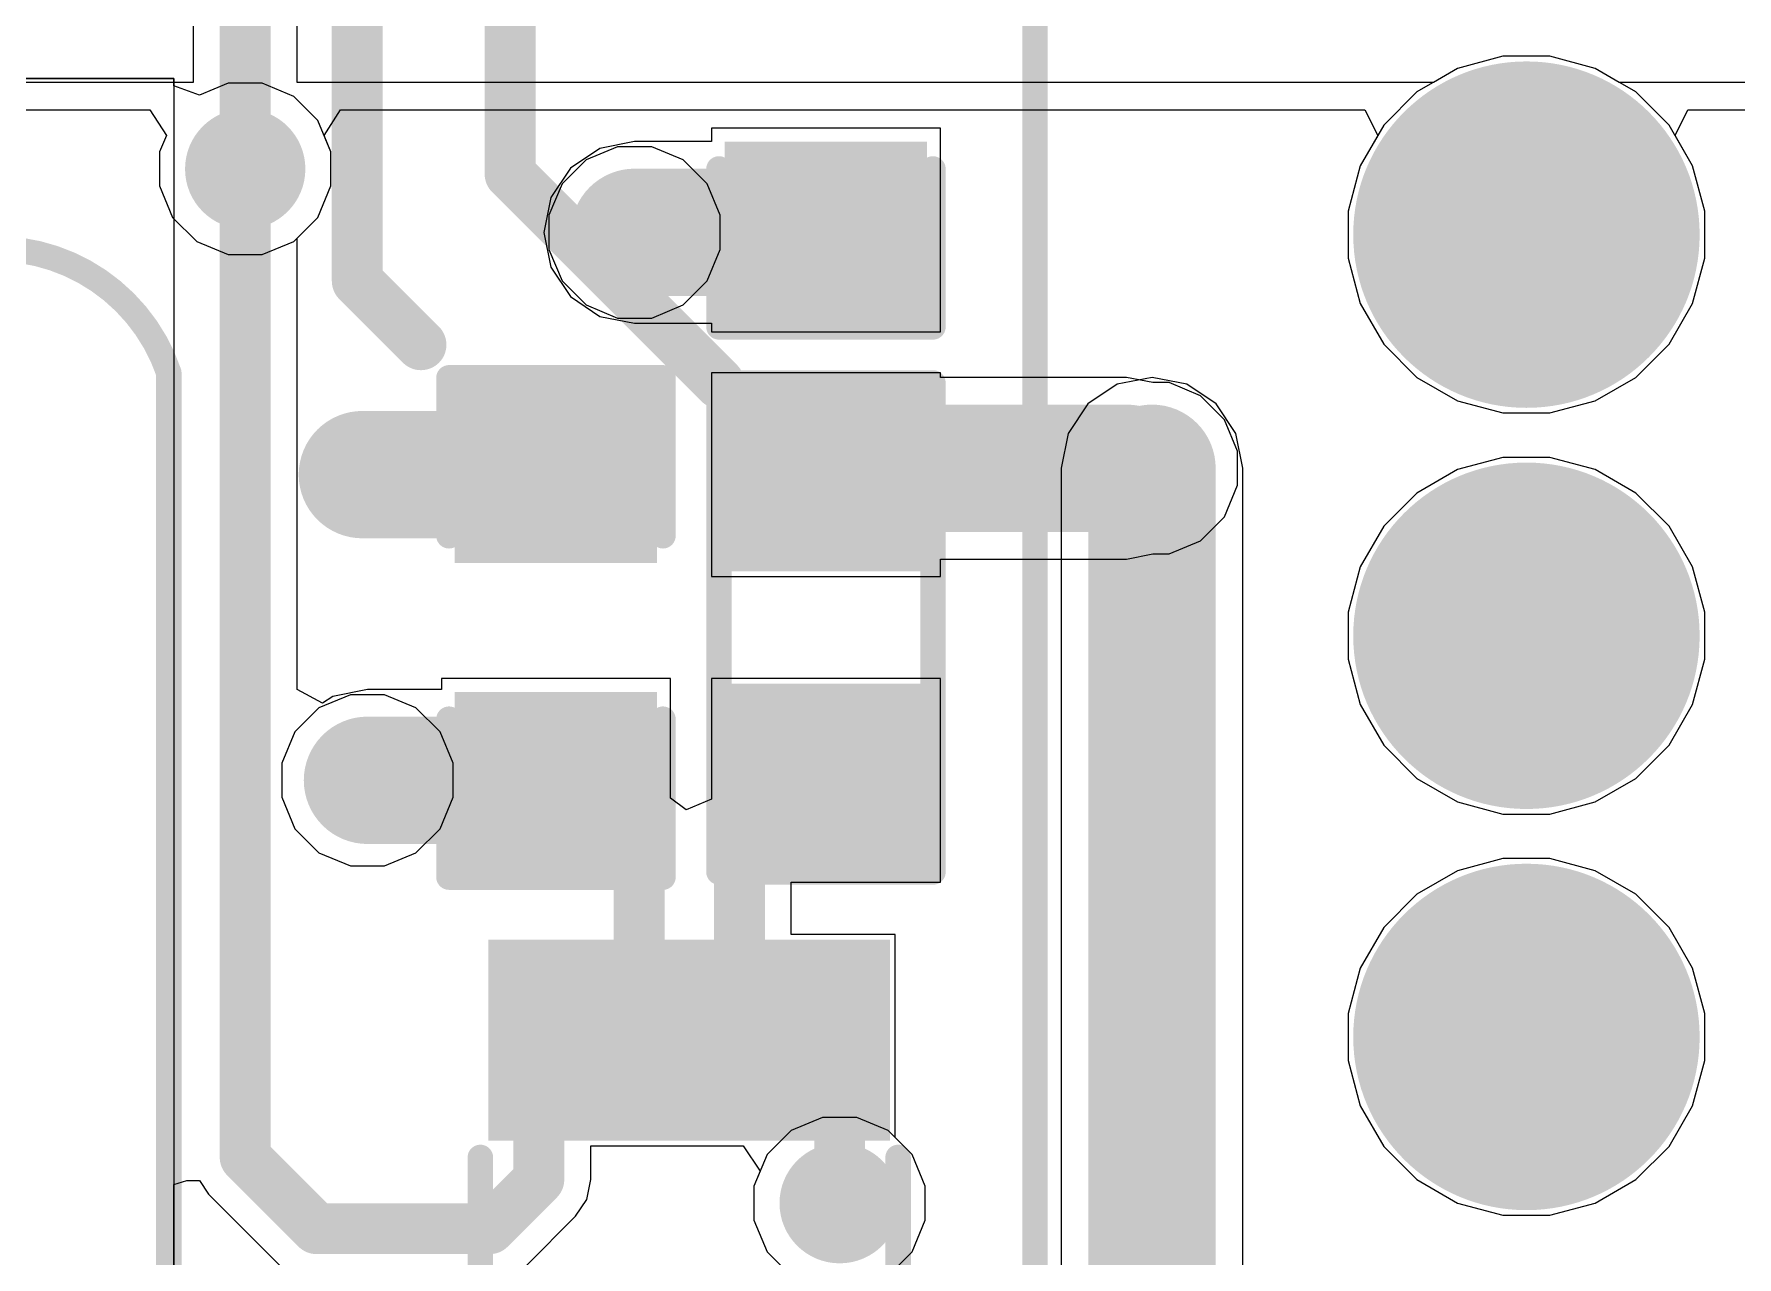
# Model space of a CAD drawing. Header units: millimetres. Extents: x -0.34 to 5.78, y -0.39 to 4.37.
# Drawn here: x 2.3206 to 2.6548, y 0.6374 to 0.8775 of the extents above; entities that cross this region are included whole.
import ezdxf

# ---------------------------------------------------------------- set-up
doc = ezdxf.new("R2010")
doc.units = ezdxf.units.MM
doc.header["$MEASUREMENT"] = 0
for name, color, linetype in [('BottomLayer', 5, 'Continuous'), ('BottomSolder', 6, 'Continuous'), ('MultiLayer', 9, 'Continuous'), ('PadHoleLayer', 156, 'Continuous'), ('TopLayer', 1, 'Continuous'), ('TopOverlay', 2, 'Continuous'), ('TopPaste', 8, 'Continuous'), ('TopSolder', 216, 'Continuous'), ('ViaHoleLayer', 16, 'Continuous')]:
    doc.layers.add(name, color=color, linetype=linetype)

# ---------------------------------------------------------------- blocks, each defined once
blk = doc.blocks.new('TXB0102DCUT_6')
at = {"layer": 'TopLayer'}
for points in [[(-0.07677, 0.03543), (-0.04528, 0.03543), (-0.04528, 0.02362), (-0.07677, 0.02362)], [(0.04528, 0.03543), (0.07677, 0.03543), (0.07677, 0.02362), (0.04528, 0.02362)], [(-0.07677, 0.01575), (-0.04528, 0.01575), (-0.04528, 0.00394), (-0.07677, 0.00394)], [(0.04528, 0.01575), (0.07677, 0.01575), (0.07677, 0.00394), (0.04528, 0.00394)], [(-0.07677, -0.00394), (-0.04528, -0.00394), (-0.04528, -0.01575), (-0.07677, -0.01575)], [(0.04528, -0.00394), (0.07677, -0.00394), (0.07677, -0.01575), (0.04528, -0.01575)], [(-0.07677, -0.02362), (-0.04528, -0.02362), (-0.04528, -0.03543), (-0.07677, -0.03543)], [(0.04528, -0.02362), (0.07677, -0.02362), (0.07677, -0.03543), (0.04528, -0.03543)]]:
    blk.add_hatch(color=1, dxfattribs=at).paths.add_polyline_path(points)
at = {"layer": 'TopPaste'}
for points in [[(-0.07677, 0.03543), (-0.04528, 0.03543), (-0.04528, 0.02362), (-0.07677, 0.02362)], [(0.04528, 0.03543), (0.07677, 0.03543), (0.07677, 0.02362), (0.04528, 0.02362)], [(-0.07677, 0.01575), (-0.04528, 0.01575), (-0.04528, 0.00394), (-0.07677, 0.00394)], [(0.04528, 0.01575), (0.07677, 0.01575), (0.07677, 0.00394), (0.04528, 0.00394)], [(-0.07677, -0.00394), (-0.04528, -0.00394), (-0.04528, -0.01575), (-0.07677, -0.01575)], [(0.04528, -0.00394), (0.07677, -0.00394), (0.07677, -0.01575), (0.04528, -0.01575)], [(-0.07677, -0.02362), (-0.04528, -0.02362), (-0.04528, -0.03543), (-0.07677, -0.03543)], [(0.04528, -0.02362), (0.07677, -0.02362), (0.07677, -0.03543), (0.04528, -0.03543)]]:
    blk.add_hatch(color=8, dxfattribs=at).paths.add_polyline_path(points)
at = {"layer": 'TopSolder'}
for points in [[(-0.08077, 0.03943), (-0.04128, 0.03943), (-0.04128, 0.01962), (-0.08077, 0.01962)], [(0.04128, 0.03943), (0.08077, 0.03943), (0.08077, 0.01962), (0.04128, 0.01962)], [(-0.08077, 0.01975), (-0.04128, 0.01975), (-0.04128, -0.00006), (-0.08077, -0.00006)], [(0.04128, 0.01975), (0.08077, 0.01975), (0.08077, -0.00006), (0.04128, -0.00006)], [(-0.08077, 0.00006), (-0.04128, 0.00006), (-0.04128, -0.01975), (-0.08077, -0.01975)], [(0.04128, 0.00006), (0.08077, 0.00006), (0.08077, -0.01975), (0.04128, -0.01975)], [(-0.08077, -0.01962), (-0.04128, -0.01962), (-0.04128, -0.03943), (-0.08077, -0.03943)], [(0.04128, -0.01962), (0.08077, -0.01962), (0.08077, -0.03943), (0.04128, -0.03943)]]:
    blk.add_hatch(color=216, dxfattribs=at).paths.add_polyline_path(points)
at = {"layer": 'TopOverlay'}
for points, const_width in [([(-0.0605, 0.043, 1), (-0.0635, 0.043, 1)], 0.00787), ([(-0.06547, 0.043, 1), (-0.06153, 0.043, 1)], 0.00394), ([(-0.06247, 0.043, 1), (-0.05853, 0.043, 1)], 0.00394), ([(-0.04225, 0.041, 1), (-0.03975, 0.041, 1)], 0.0025), ([(0.03675, 0.041, 1), (0.03925, 0.041, 1)], 0.0025), ([(-0.04225, -0.041, 1), (-0.03975, -0.041, 1)], 0.0025), ([(0.03675, -0.041, 1), (0.03925, -0.041, 1)], 0.0025)]:
    blk.add_lwpolyline(points, format="xyb", close=True, dxfattribs=dict(at, const_width=const_width))
at = {"layer": 'TopOverlay', "const_width": 0.005}
for points in [[(-0.041, 0.041), (0.038, 0.041)], [(-0.041, -0.041), (0.038, -0.041)]]:
    blk.add_lwpolyline(points, dxfattribs=at)
blk = doc.blocks.new('REC16B25_201_C_21')
at = {"layer": 'BottomLayer'}
h = blk.add_hatch(color=5, dxfattribs=at)
edge = h.paths.add_edge_path()
edge.add_arc((-0.03937, 0.2185), 0.03, 0, 360)
h = blk.add_hatch(color=5, dxfattribs=at)
edge = h.paths.add_edge_path()
edge.add_arc((0.03937, 0.2185), 0.03, 0, 360)
h = blk.add_hatch(color=5, dxfattribs=at)
edge = h.paths.add_edge_path()
edge.add_arc((0.11811, 0.2185), 0.03, 0, 360)
at = {"layer": 'BottomSolder'}
h = blk.add_hatch(color=6, dxfattribs=at)
edge = h.paths.add_edge_path()
edge.add_arc((-0.03937, 0.2185), 0.034, 0, 360)
h = blk.add_hatch(color=6, dxfattribs=at)
edge = h.paths.add_edge_path()
edge.add_arc((0.03937, 0.2185), 0.034, 0, 360)
h = blk.add_hatch(color=6, dxfattribs=at)
edge = h.paths.add_edge_path()
edge.add_arc((0.11811, 0.2185), 0.034, 0, 360)
at = {"layer": 'MultiLayer'}
h = blk.add_hatch(color=9, dxfattribs=at)
edge = h.paths.add_edge_path()
edge.add_arc((-0.03937, 0.2185), 0.03, 0, 360)
h = blk.add_hatch(color=9, dxfattribs=at)
edge = h.paths.add_edge_path()
edge.add_arc((0.03937, 0.2185), 0.03, 0, 360)
h = blk.add_hatch(color=9, dxfattribs=at)
edge = h.paths.add_edge_path()
edge.add_arc((0.11811, 0.2185), 0.03, 0, 360)
at = {"layer": 'PadHoleLayer'}
h = blk.add_hatch(color=156, dxfattribs=at)
edge = h.paths.add_edge_path()
edge.add_arc((-0.03937, 0.2185), 0.01614, 0, 360)
h = blk.add_hatch(color=156, dxfattribs=at)
edge = h.paths.add_edge_path()
edge.add_arc((0.03937, 0.2185), 0.01614, 0, 360)
h = blk.add_hatch(color=156, dxfattribs=at)
edge = h.paths.add_edge_path()
edge.add_arc((0.11811, 0.2185), 0.01614, 0, 360)
at = {"layer": 'TopLayer'}
h = blk.add_hatch(color=1, dxfattribs=at)
edge = h.paths.add_edge_path()
edge.add_arc((-0.03937, 0.2185), 0.03, 0, 360)
h = blk.add_hatch(color=1, dxfattribs=at)
edge = h.paths.add_edge_path()
edge.add_arc((0.03937, 0.2185), 0.03, 0, 360)
h = blk.add_hatch(color=1, dxfattribs=at)
edge = h.paths.add_edge_path()
edge.add_arc((0.11811, 0.2185), 0.03, 0, 360)
at = {"layer": 'TopSolder'}
h = blk.add_hatch(color=216, dxfattribs=at)
edge = h.paths.add_edge_path()
edge.add_arc((-0.03937, 0.2185), 0.034, 0, 360)
h = blk.add_hatch(color=216, dxfattribs=at)
edge = h.paths.add_edge_path()
edge.add_arc((0.03937, 0.2185), 0.034, 0, 360)
h = blk.add_hatch(color=216, dxfattribs=at)
edge = h.paths.add_edge_path()
edge.add_arc((0.11811, 0.2185), 0.034, 0, 360)
at = {"layer": 'TopOverlay', "const_width": 0.005}
blk.add_lwpolyline([(-0.31496, 0.31496), (0.31496, 0.31496)], dxfattribs=at)
blk = doc.blocks.new('R___0603_34')
at = {"layer": 'TopLayer'}
for points in [[(-0.015, 0.0175), (-0.015, -0.0175), (-0.045, -0.0175), (-0.045, 0.0175)], [(0.045, 0.0175), (0.045, -0.0175), (0.015, -0.0175), (0.015, 0.0175)]]:
    blk.add_hatch(color=1, dxfattribs=at).paths.add_polyline_path(points)
at = {"layer": 'TopPaste'}
for points in [[(-0.015, 0.0175), (-0.015, -0.0175), (-0.045, -0.0175), (-0.045, 0.0175)], [(0.045, 0.0175), (0.045, -0.0175), (0.015, -0.0175), (0.015, 0.0175)]]:
    blk.add_hatch(color=8, dxfattribs=at).paths.add_polyline_path(points)
at = {"layer": 'TopSolder'}
for points in [[(-0.011, 0.0215), (-0.011, -0.0215), (-0.049, -0.0215), (-0.049, 0.0215)], [(0.049, 0.0215), (0.049, -0.0215), (0.011, -0.0215), (0.011, 0.0215)]]:
    blk.add_hatch(color=216, dxfattribs=at).paths.add_polyline_path(points)
at = {"layer": 'TopOverlay', "const_width": 0.005}
for points in [[(-0.048, 0.021), (-0.048, -0.021)], [(-0.048, 0.021), (0.048, 0.021)], [(0.048, 0.021), (0.048, -0.021)], [(-0.048, -0.021), (0.048, -0.021)]]:
    blk.add_lwpolyline(points, dxfattribs=at)
at = {"layer": 'TopOverlay', "const_width": 0.0025}
for points in [[(-0.04925, 0.021, 1), (-0.04675, 0.021, 1)], [(-0.04925, 0.021, 1), (-0.04675, 0.021, 1)], [(0.04675, 0.021, 1), (0.04925, 0.021, 1)], [(0.04675, 0.021, 1), (0.04925, 0.021, 1)], [(-0.04925, -0.021, 1), (-0.04675, -0.021, 1)], [(-0.04925, -0.021, 1), (-0.04675, -0.021, 1)], [(0.04675, -0.021, 1), (0.04925, -0.021, 1)], [(0.04675, -0.021, 1), (0.04925, -0.021, 1)]]:
    blk.add_lwpolyline(points, format="xyb", close=True, dxfattribs=at)
blk = doc.blocks.new('FXL0630_5R6_M_84')
at = {"layer": 'TopLayer'}
for points in [[(-0.16535, 0.0689), (-0.07283, 0.0689), (-0.07283, -0.0689), (-0.16535, -0.0689)], [(0.07283, 0.0689), (0.16535, 0.0689), (0.16535, -0.0689), (0.07283, -0.0689)]]:
    blk.add_hatch(color=1, dxfattribs=at).paths.add_polyline_path(points)
at = {"layer": 'TopPaste'}
for points in [[(-0.16535, 0.0689), (-0.07283, 0.0689), (-0.07283, -0.0689), (-0.16535, -0.0689)], [(0.07283, 0.0689), (0.16535, 0.0689), (0.16535, -0.0689), (0.07283, -0.0689)]]:
    blk.add_hatch(color=8, dxfattribs=at).paths.add_polyline_path(points)
at = {"layer": 'TopSolder'}
for points in [[(-0.16935, 0.0729), (-0.06883, 0.0729), (-0.06883, -0.0729), (-0.16935, -0.0729)], [(0.06883, 0.0729), (0.16935, 0.0729), (0.16935, -0.0729), (0.06883, -0.0729)]]:
    blk.add_hatch(color=216, dxfattribs=at).paths.add_polyline_path(points)
at = {"layer": 'TopOverlay', "const_width": 0.005}
for points in [[(-0.134, 0.103, -0.282302), (-0.11, 0.132)], [(0.11, 0.132, -0.282302), (0.134, 0.103)], [(-0.11, -0.132, -0.282302), (-0.134, -0.103)], [(0.134, -0.103, -0.282302), (0.11, -0.132)]]:
    blk.add_lwpolyline(points, format="xyb", dxfattribs=at)
for points in [[(-0.11, 0.132), (0.11, 0.132)], [(-0.134, 0.103), (-0.134, 0.079)], [(0.134, 0.103), (0.134, 0.079)], [(-0.151, 0.081), (-0.146, 0.076)], [(-0.151, 0.081), (-0.141, 0.081)], [(-0.141, 0.081), (-0.146, 0.076)], [(-0.134, -0.079), (-0.134, -0.103)], [(0.134, -0.079), (0.134, -0.103)], [(-0.11, -0.132), (0.11, -0.132)]]:
    blk.add_lwpolyline(points, dxfattribs=at)
at = {"layer": 'TopOverlay', "const_width": 0.0025}
for points in [[(-0.11125, 0.132, 1), (-0.10875, 0.132, 1)], [(-0.11125, 0.132, 1), (-0.10875, 0.132, 1)], [(0.10875, 0.132, 1), (0.11125, 0.132, 1)], [(0.10875, 0.132, 1), (0.11125, 0.132, 1)], [(-0.13525, 0.103, 1), (-0.13275, 0.103, 1)], [(-0.13525, 0.103, 1), (-0.13275, 0.103, 1)], [(0.13275, 0.103, 1), (0.13525, 0.103, 1)], [(0.13275, 0.103, 1), (0.13525, 0.103, 1)], [(-0.15225, 0.081, 1), (-0.14975, 0.081, 1)], [(-0.15225, 0.081, 1), (-0.14975, 0.081, 1)], [(-0.14225, 0.081, 1), (-0.13975, 0.081, 1)], [(-0.14225, 0.081, 1), (-0.13975, 0.081, 1)], [(-0.13525, 0.079, 1), (-0.13275, 0.079, 1)], [(0.13275, 0.079, 1), (0.13525, 0.079, 1)], [(-0.14725, 0.076, 1), (-0.14475, 0.076, 1)], [(-0.14725, 0.076, 1), (-0.14475, 0.076, 1)], [(-0.13525, -0.079, 1), (-0.13275, -0.079, 1)], [(0.13275, -0.079, 1), (0.13525, -0.079, 1)], [(-0.13525, -0.103, 1), (-0.13275, -0.103, 1)], [(-0.13525, -0.103, 1), (-0.13275, -0.103, 1)], [(0.13275, -0.103, 1), (0.13525, -0.103, 1)], [(0.13275, -0.103, 1), (0.13525, -0.103, 1)], [(-0.11125, -0.132, 1), (-0.10875, -0.132, 1)], [(-0.11125, -0.132, 1), (-0.10875, -0.132, 1)], [(0.10875, -0.132, 1), (0.11125, -0.132, 1)], [(0.10875, -0.132, 1), (0.11125, -0.132, 1)]]:
    blk.add_lwpolyline(points, format="xyb", close=True, dxfattribs=at)
blk = doc.blocks.new('C___0603_104')
at = {"layer": 'TopLayer'}
for points in [[(-0.015, 0.0175), (-0.015, -0.0175), (-0.045, -0.0175), (-0.045, 0.0175)], [(0.045, 0.0175), (0.045, -0.0175), (0.015, -0.0175), (0.015, 0.0175)]]:
    blk.add_hatch(color=1, dxfattribs=at).paths.add_polyline_path(points)
at = {"layer": 'TopPaste'}
for points in [[(-0.015, 0.0175), (-0.015, -0.0175), (-0.045, -0.0175), (-0.045, 0.0175)], [(0.045, 0.0175), (0.045, -0.0175), (0.015, -0.0175), (0.015, 0.0175)]]:
    blk.add_hatch(color=8, dxfattribs=at).paths.add_polyline_path(points)
at = {"layer": 'TopSolder'}
for points in [[(-0.01264, 0.01986), (-0.01264, -0.01986), (-0.04736, -0.01986), (-0.04736, 0.01986)], [(0.04736, 0.01986), (0.04736, -0.01986), (0.01264, -0.01986), (0.01264, 0.01986)]]:
    blk.add_hatch(color=216, dxfattribs=at).paths.add_polyline_path(points)
at = {"layer": 'TopOverlay', "const_width": 0.005}
for points in [[(-0.049, 0.021), (-0.049, -0.021)], [(-0.049, 0.021), (-0.018, 0.021)], [(0.018, 0.021), (0.049, 0.021)], [(0.049, 0.021), (0.049, -0.021)], [(-0.049, -0.021), (-0.018, -0.021)], [(0.018, -0.021), (0.049, -0.021)]]:
    blk.add_lwpolyline(points, dxfattribs=at)
at = {"layer": 'TopOverlay', "const_width": 0.0025}
for points in [[(-0.05025, 0.021, 1), (-0.04775, 0.021, 1)], [(-0.05025, 0.021, 1), (-0.04775, 0.021, 1)], [(-0.01925, 0.021, 1), (-0.01675, 0.021, 1)], [(0.01675, 0.021, 1), (0.01925, 0.021, 1)], [(0.04775, 0.021, 1), (0.05025, 0.021, 1)], [(0.04775, 0.021, 1), (0.05025, 0.021, 1)], [(-0.05025, -0.021, 1), (-0.04775, -0.021, 1)], [(-0.05025, -0.021, 1), (-0.04775, -0.021, 1)], [(-0.01925, -0.021, 1), (-0.01675, -0.021, 1)], [(0.01675, -0.021, 1), (0.01925, -0.021, 1)], [(0.04775, -0.021, 1), (0.05025, -0.021, 1)], [(0.04775, -0.021, 1), (0.05025, -0.021, 1)]]:
    blk.add_lwpolyline(points, format="xyb", close=True, dxfattribs=at)
blk = doc.blocks.new('C___0603_105')
at = {"layer": 'TopLayer'}
for points in [[(-0.015, 0.0175), (-0.015, -0.0175), (-0.045, -0.0175), (-0.045, 0.0175)], [(0.045, 0.0175), (0.045, -0.0175), (0.015, -0.0175), (0.015, 0.0175)]]:
    blk.add_hatch(color=1, dxfattribs=at).paths.add_polyline_path(points)
at = {"layer": 'TopPaste'}
for points in [[(-0.015, 0.0175), (-0.015, -0.0175), (-0.045, -0.0175), (-0.045, 0.0175)], [(0.045, 0.0175), (0.045, -0.0175), (0.015, -0.0175), (0.015, 0.0175)]]:
    blk.add_hatch(color=8, dxfattribs=at).paths.add_polyline_path(points)
at = {"layer": 'TopSolder'}
for points in [[(-0.01264, 0.01986), (-0.01264, -0.01986), (-0.04736, -0.01986), (-0.04736, 0.01986)], [(0.04736, 0.01986), (0.04736, -0.01986), (0.01264, -0.01986), (0.01264, 0.01986)]]:
    blk.add_hatch(color=216, dxfattribs=at).paths.add_polyline_path(points)
at = {"layer": 'TopOverlay', "const_width": 0.005}
for points in [[(-0.049, 0.021), (-0.049, -0.021)], [(-0.049, 0.021), (-0.018, 0.021)], [(0.018, 0.021), (0.049, 0.021)], [(0.049, 0.021), (0.049, -0.021)], [(-0.049, -0.021), (-0.018, -0.021)], [(0.018, -0.021), (0.049, -0.021)]]:
    blk.add_lwpolyline(points, dxfattribs=at)
at = {"layer": 'TopOverlay', "const_width": 0.0025}
for points in [[(-0.05025, 0.021, 1), (-0.04775, 0.021, 1)], [(-0.05025, 0.021, 1), (-0.04775, 0.021, 1)], [(-0.01925, 0.021, 1), (-0.01675, 0.021, 1)], [(0.01675, 0.021, 1), (0.01925, 0.021, 1)], [(0.04775, 0.021, 1), (0.05025, 0.021, 1)], [(0.04775, 0.021, 1), (0.05025, 0.021, 1)], [(-0.05025, -0.021, 1), (-0.04775, -0.021, 1)], [(-0.05025, -0.021, 1), (-0.04775, -0.021, 1)], [(-0.01925, -0.021, 1), (-0.01675, -0.021, 1)], [(0.01675, -0.021, 1), (0.01925, -0.021, 1)], [(0.04775, -0.021, 1), (0.05025, -0.021, 1)], [(0.04775, -0.021, 1), (0.05025, -0.021, 1)]]:
    blk.add_lwpolyline(points, format="xyb", close=True, dxfattribs=at)

msp = doc.modelspace()

# ---------------------------------------------------------------- hatches: boundary and pattern name
at = {"layer": 'BottomLayer'}
h = msp.add_hatch(color=5, dxfattribs=at)
edge = h.paths.add_edge_path()
edge.add_arc((2.362, 0.851), 0.01181, 0, 360)
h = msp.add_hatch(color=5, dxfattribs=at)
edge = h.paths.add_edge_path()
edge.add_arc((2.43844, 0.83856), 0.01181, 0, 360)
h = msp.add_hatch(color=5, dxfattribs=at)
edge = h.paths.add_edge_path()
edge.add_arc((2.385, 0.791), 0.01181, 0, 360)
h = msp.add_hatch(color=5, dxfattribs=at)
edge = h.paths.add_edge_path()
edge.add_arc((2.54, 0.79225), 0.01181, 0, 360)
h = msp.add_hatch(color=5, dxfattribs=at)
edge = h.paths.add_edge_path()
edge.add_arc((2.386, 0.731), 0.01181, 0, 360)
h = msp.add_hatch(color=5, dxfattribs=at)
edge = h.paths.add_edge_path()
edge.add_arc((2.47869, 0.648), 0.01181, 0, 360)
at = {"layer": 'BottomSolder'}
h = msp.add_hatch(color=6, dxfattribs=at)
edge = h.paths.add_edge_path()
edge.add_arc((2.362, 0.851), 0.00991, 0, 360)
h = msp.add_hatch(color=6, dxfattribs=at)
edge = h.paths.add_edge_path()
edge.add_arc((2.43844, 0.83856), 0.00991, 0, 360)
h = msp.add_hatch(color=6, dxfattribs=at)
edge = h.paths.add_edge_path()
edge.add_arc((2.385, 0.791), 0.00991, 0, 360)
h = msp.add_hatch(color=6, dxfattribs=at)
edge = h.paths.add_edge_path()
edge.add_arc((2.54, 0.79225), 0.00991, 0, 360)
h = msp.add_hatch(color=6, dxfattribs=at)
edge = h.paths.add_edge_path()
edge.add_arc((2.386, 0.731), 0.00991, 0, 360)
h = msp.add_hatch(color=6, dxfattribs=at)
edge = h.paths.add_edge_path()
edge.add_arc((2.47869, 0.648), 0.00991, 0, 360)
at = {"layer": 'TopLayer'}
h = msp.add_hatch(color=1, dxfattribs=at)
edge = h.paths.add_edge_path()
edge.add_arc((2.362, 0.851), 0.01181, 0, 360)
h = msp.add_hatch(color=1, dxfattribs=at)
edge = h.paths.add_edge_path()
edge.add_arc((2.43844, 0.83856), 0.01181, 0, 360)
h = msp.add_hatch(color=1, dxfattribs=at)
edge = h.paths.add_edge_path()
edge.add_arc((2.385, 0.791), 0.01181, 0, 360)
h = msp.add_hatch(color=1, dxfattribs=at)
edge = h.paths.add_edge_path()
edge.add_arc((2.54, 0.79225), 0.01181, 0, 360)
h = msp.add_hatch(color=1, dxfattribs=at)
edge = h.paths.add_edge_path()
edge.add_arc((2.386, 0.731), 0.01181, 0, 360)
h = msp.add_hatch(color=1, dxfattribs=at)
edge = h.paths.add_edge_path()
edge.add_arc((2.47869, 0.648), 0.01181, 0, 360)
at = {"layer": 'TopSolder'}
h = msp.add_hatch(color=216, dxfattribs=at)
edge = h.paths.add_edge_path()
edge.add_arc((2.362, 0.851), 0.00991, 0, 360)
h = msp.add_hatch(color=216, dxfattribs=at)
edge = h.paths.add_edge_path()
edge.add_arc((2.43844, 0.83856), 0.00991, 0, 360)
h = msp.add_hatch(color=216, dxfattribs=at)
edge = h.paths.add_edge_path()
edge.add_arc((2.385, 0.791), 0.00991, 0, 360)
h = msp.add_hatch(color=216, dxfattribs=at)
edge = h.paths.add_edge_path()
edge.add_arc((2.54, 0.79225), 0.00991, 0, 360)
h = msp.add_hatch(color=216, dxfattribs=at)
edge = h.paths.add_edge_path()
edge.add_arc((2.386, 0.731), 0.00991, 0, 360)
h = msp.add_hatch(color=216, dxfattribs=at)
edge = h.paths.add_edge_path()
edge.add_arc((2.47869, 0.648), 0.00991, 0, 360)
at = {"layer": 'ViaHoleLayer'}
h = msp.add_hatch(color=16, dxfattribs=at)
edge = h.paths.add_edge_path()
edge.add_arc((2.362, 0.851), 0.00591, 0, 360)
h = msp.add_hatch(color=16, dxfattribs=at)
edge = h.paths.add_edge_path()
edge.add_arc((2.43844, 0.83856), 0.00591, 0, 360)
h = msp.add_hatch(color=16, dxfattribs=at)
edge = h.paths.add_edge_path()
edge.add_arc((2.385, 0.791), 0.00591, 0, 360)
h = msp.add_hatch(color=16, dxfattribs=at)
edge = h.paths.add_edge_path()
edge.add_arc((2.54, 0.79225), 0.00591, 0, 360)
h = msp.add_hatch(color=16, dxfattribs=at)
edge = h.paths.add_edge_path()
edge.add_arc((2.386, 0.731), 0.00591, 0, 360)
h = msp.add_hatch(color=16, dxfattribs=at)
edge = h.paths.add_edge_path()
edge.add_arc((2.47869, 0.648), 0.00591, 0, 360)

# ---------------------------------------------------------------- linework, layer by layer
at = {"layer": 'BottomLayer'}
for p, q in [((2.3518, 0.888), (2.3518, 0.868)), ((2.3722, 0.868), (2.3722, 0.88378)), ((2.60889, 0.87311), (2.59999, 0.87073)), ((2.6181, 0.87311), (2.60889, 0.87311)), ((2.62701, 0.87073), (2.6181, 0.87311)), ((2.59999, 0.87073), (2.59527, 0.868)), ((2.63173, 0.868), (2.62701, 0.87073)), ((2.3518, 0.868), (1.6783, 0.868)), ((2.59527, 0.868), (2.3722, 0.868)), ((4.47065, 0.868), (2.63173, 0.868)), ((1.69222, 0.86259), (2.34328, 0.86259)), ((2.34328, 0.86259), (2.34653, 0.85759)), ((2.37747, 0.85759), (2.38072, 0.86259)), ((2.38072, 0.86259), (2.58179, 0.86259)), ((2.58179, 0.86259), (2.58433, 0.85759)), ((2.64267, 0.85759), (2.6452, 0.86259)), ((2.6452, 0.86259), (4.45847, 0.86259)), ((2.34653, 0.85759), (2.34519, 0.85434)), ((2.37881, 0.85434), (2.37747, 0.85759)), ((2.58433, 0.85759), (2.58088, 0.85162)), ((2.64611, 0.85162), (2.64267, 0.85759)), ((2.34519, 0.85434), (2.34519, 0.84766)), ((2.37881, 0.84766), (2.37881, 0.85434)), ((2.42892, 0.85281), (2.42419, 0.84808)), ((2.4351, 0.85537), (2.42892, 0.85281)), ((2.44179, 0.85537), (2.4351, 0.85537)), ((2.44797, 0.85281), (2.44179, 0.85537)), ((2.4527, 0.84808), (2.44797, 0.85281)), ((2.58088, 0.85162), (2.5785, 0.84272)), ((2.6485, 0.84272), (2.64611, 0.85162)), ((2.34519, 0.84766), (2.34775, 0.84148)), ((2.37625, 0.84148), (2.37881, 0.84766)), ((2.42419, 0.84808), (2.42163, 0.8419)), ((2.45526, 0.8419), (2.4527, 0.84808)), ((2.5785, 0.84272), (2.5785, 0.8335)), ((2.6485, 0.8335), (2.6485, 0.84272)), ((2.34775, 0.84148), (2.35248, 0.83675)), ((2.37152, 0.83675), (2.37625, 0.84148)), ((2.42163, 0.8419), (2.42163, 0.83521)), ((2.45526, 0.83521), (2.45526, 0.8419)), ((2.35248, 0.83675), (2.35866, 0.83419)), ((2.36534, 0.83419), (2.37152, 0.83675)), ((2.35866, 0.83419), (2.36534, 0.83419)), ((2.42163, 0.83521), (2.42419, 0.82903)), ((2.4527, 0.82903), (2.45526, 0.83521)), ((2.5785, 0.8335), (2.58088, 0.8246)), ((2.64611, 0.8246), (2.6485, 0.8335)), ((2.42419, 0.82903), (2.42892, 0.8243)), ((2.44797, 0.8243), (2.4527, 0.82903)), ((2.42892, 0.8243), (2.4351, 0.82174)), ((2.44179, 0.82174), (2.44797, 0.8243)), ((2.58088, 0.8246), (2.58549, 0.81662)), ((2.6415, 0.81662), (2.64611, 0.8246)), ((2.4351, 0.82174), (2.44179, 0.82174)), ((2.58549, 0.81662), (2.59201, 0.8101)), ((2.63499, 0.8101), (2.6415, 0.81662)), ((2.54, 0.81009), (2.53317, 0.80873)), ((2.54683, 0.80873), (2.54, 0.81009)), ((2.59201, 0.8101), (2.59999, 0.8055)), ((2.62701, 0.8055), (2.63499, 0.8101)), ((2.53317, 0.80873), (2.52738, 0.80487)), ((2.55262, 0.80487), (2.54683, 0.80873)), ((2.52738, 0.80487), (2.52352, 0.79908)), ((2.55648, 0.79908), (2.55262, 0.80487)), ((2.59999, 0.8055), (2.60889, 0.80311)), ((2.60889, 0.80311), (2.6181, 0.80311)), ((2.6181, 0.80311), (2.62701, 0.8055)), ((2.52352, 0.79908), (2.52216, 0.79225)), ((2.55784, 0.79225), (2.55648, 0.79908)), ((2.52216, 0.79225), (2.52216, 0.5746)), ((2.55784, 0.50825), (2.55784, 0.79225)), ((2.60889, 0.79437), (2.59999, 0.79198)), ((2.6181, 0.79437), (2.60889, 0.79437)), ((2.62701, 0.79198), (2.6181, 0.79437)), ((2.59999, 0.79198), (2.59201, 0.78738)), ((2.63499, 0.78738), (2.62701, 0.79198)), ((2.59201, 0.78738), (2.58549, 0.78086)), ((2.6415, 0.78086), (2.63499, 0.78738)), ((2.58549, 0.78086), (2.58088, 0.77288)), ((2.64611, 0.77288), (2.6415, 0.78086)), ((2.58088, 0.77288), (2.5785, 0.76398)), ((2.6485, 0.76398), (2.64611, 0.77288)), ((2.5785, 0.76398), (2.5785, 0.75476)), ((2.6485, 0.75476), (2.6485, 0.76398)), ((2.5785, 0.75476), (2.58088, 0.74586)), ((2.64611, 0.74586), (2.6485, 0.75476)), ((2.38266, 0.74781), (2.37648, 0.74525)), ((2.38934, 0.74781), (2.38266, 0.74781)), ((2.39552, 0.74525), (2.38934, 0.74781)), ((2.58088, 0.74586), (2.58549, 0.73788)), ((2.6415, 0.73788), (2.64611, 0.74586)), ((2.37648, 0.74525), (2.37175, 0.74052)), ((2.40025, 0.74052), (2.39552, 0.74525)), ((2.37175, 0.74052), (2.36919, 0.73434)), ((2.40281, 0.73434), (2.40025, 0.74052)), ((2.58549, 0.73788), (2.59201, 0.73136)), ((2.63499, 0.73136), (2.6415, 0.73788)), ((2.36919, 0.73434), (2.36919, 0.72766)), ((2.40281, 0.72766), (2.40281, 0.73434)), ((2.59201, 0.73136), (2.59999, 0.72676)), ((2.62701, 0.72676), (2.63499, 0.73136)), ((2.36919, 0.72766), (2.37175, 0.72148)), ((2.40025, 0.72148), (2.40281, 0.72766)), ((2.59999, 0.72676), (2.60889, 0.72437)), ((2.6181, 0.72437), (2.62701, 0.72676)), ((2.60889, 0.72437), (2.6181, 0.72437)), ((2.37175, 0.72148), (2.37648, 0.71675)), ((2.39552, 0.71675), (2.40025, 0.72148)), ((2.37648, 0.71675), (2.38266, 0.71419)), ((2.38934, 0.71419), (2.39552, 0.71675)), ((2.60889, 0.71563), (2.59999, 0.71324)), ((2.6181, 0.71563), (2.60889, 0.71563)), ((2.62701, 0.71324), (2.6181, 0.71563)), ((2.38266, 0.71419), (2.38934, 0.71419)), ((2.59999, 0.71324), (2.59201, 0.70864)), ((2.63499, 0.70864), (2.62701, 0.71324)), ((2.59201, 0.70864), (2.58549, 0.70212)), ((2.6415, 0.70212), (2.63499, 0.70864)), ((2.58549, 0.70212), (2.58088, 0.69414)), ((2.64611, 0.69414), (2.6415, 0.70212)), ((2.58088, 0.69414), (2.5785, 0.68524)), ((2.6485, 0.68524), (2.64611, 0.69414)), ((2.5785, 0.68524), (2.5785, 0.67602)), ((2.6485, 0.67602), (2.6485, 0.68524)), ((2.5785, 0.67602), (2.58088, 0.66712)), ((2.64611, 0.66712), (2.6485, 0.67602)), ((2.58088, 0.66712), (2.58549, 0.65914)), ((2.6415, 0.65914), (2.64611, 0.66712)), ((2.46916, 0.66225), (2.46443, 0.65752)), ((2.47534, 0.66481), (2.46916, 0.66225)), ((2.48203, 0.66481), (2.47534, 0.66481)), ((2.48821, 0.66225), (2.48203, 0.66481)), ((2.49294, 0.65752), (2.48821, 0.66225)), ((2.58549, 0.65914), (2.59201, 0.65262)), ((2.63499, 0.65262), (2.6415, 0.65914)), ((2.46443, 0.65752), (2.46187, 0.65134)), ((2.4955, 0.65134), (2.49294, 0.65752)), ((2.59201, 0.65262), (2.59999, 0.64802)), ((2.62701, 0.64802), (2.63499, 0.65262)), ((2.46187, 0.65134), (2.46187, 0.64466)), ((2.4955, 0.64466), (2.4955, 0.65134)), ((2.59999, 0.64802), (2.60889, 0.64563)), ((2.60889, 0.64563), (2.6181, 0.64563)), ((2.6181, 0.64563), (2.62701, 0.64802)), ((2.46187, 0.64466), (2.46443, 0.63848)), ((2.49294, 0.63848), (2.4955, 0.64466)), ((2.46443, 0.63848), (2.46916, 0.63375)), ((2.48821, 0.63375), (2.49294, 0.63848))]:
    msp.add_line(p, q, dxfattribs=at)
for points, const_width in [([(2.362, 0.851), (2.362, 0.888)], 0.01), ([(2.54, 0.50825), (2.54, 0.79225)], 0.025)]:
    msp.add_lwpolyline(points, dxfattribs=dict(at, const_width=const_width))
for points, const_width in [([(2.3595, 0.851, 1), (2.3645, 0.851, 1)], 0.005), ([(2.53375, 0.79225, 1), (2.54625, 0.79225, 1)], 0.0125)]:
    msp.add_lwpolyline(points, format="xyb", close=True, dxfattribs=dict(at, const_width=const_width))
at = {"layer": 'TopLayer'}
for p, q in [((2.60889, 0.87311), (2.59999, 0.87073)), ((2.6181, 0.87311), (2.60889, 0.87311)), ((2.62701, 0.87073), (2.6181, 0.87311)), ((2.59999, 0.87073), (2.59201, 0.86612)), ((2.63499, 0.86612), (2.62701, 0.87073)), ((2.082, 0.86875), (2.348, 0.86875)), ((2.348, 0.86875), (2.31427, 0.86875)), ((2.348, 0.86875), (2.348, 0.527)), ((2.348, 0.86731), (2.348, 0.86875)), ((2.353, 0.86547), (2.348, 0.86731)), ((2.35866, 0.86781), (2.353, 0.86547)), ((2.36534, 0.86781), (2.35866, 0.86781)), ((2.37152, 0.86525), (2.36534, 0.86781)), ((2.59201, 0.86612), (2.58549, 0.8596)), ((2.6415, 0.8596), (2.63499, 0.86612)), ((2.37625, 0.86052), (2.37152, 0.86525)), ((2.37881, 0.85434), (2.37625, 0.86052)), ((2.58549, 0.8596), (2.58088, 0.85162)), ((2.64611, 0.85162), (2.6415, 0.8596)), ((2.43844, 0.8564), (2.43162, 0.85504)), ((2.4535, 0.8564), (2.43844, 0.8564)), ((2.4985, 0.859), (2.4535, 0.859)), ((2.4535, 0.859), (2.4535, 0.8564)), ((2.4985, 0.819), (2.4985, 0.859)), ((2.37881, 0.84766), (2.37881, 0.85434)), ((2.43162, 0.85504), (2.42583, 0.85117)), ((2.42583, 0.85117), (2.42196, 0.84538)), ((2.58088, 0.85162), (2.5785, 0.84272)), ((2.6485, 0.84272), (2.64611, 0.85162)), ((2.37625, 0.84148), (2.37881, 0.84766)), ((2.42196, 0.84538), (2.4206, 0.83856)), ((2.5785, 0.84272), (2.5785, 0.8335)), ((2.6485, 0.8335), (2.6485, 0.84272)), ((2.3722, 0.83742), (2.37625, 0.84148)), ((2.3722, 0.74884), (2.3722, 0.83742)), ((2.4206, 0.83856), (2.42196, 0.83173)), ((2.5785, 0.8335), (2.58088, 0.8246)), ((2.64611, 0.8246), (2.6485, 0.8335)), ((2.42196, 0.83173), (2.42583, 0.82594)), ((2.42583, 0.82594), (2.43162, 0.82207)), ((2.58088, 0.8246), (2.58549, 0.81662)), ((2.6415, 0.81662), (2.64611, 0.8246)), ((2.43162, 0.82207), (2.43844, 0.82071)), ((2.43844, 0.82071), (2.4535, 0.82071)), ((2.4535, 0.82071), (2.4535, 0.819)), ((2.4535, 0.819), (2.4985, 0.819)), ((2.58549, 0.81662), (2.59201, 0.8101)), ((2.63499, 0.8101), (2.6415, 0.81662)), ((2.4985, 0.811), (2.4535, 0.811)), ((2.4535, 0.811), (2.4535, 0.771)), ((2.4985, 0.81009), (2.4985, 0.811)), ((2.535, 0.81009), (2.4985, 0.81009)), ((2.54019, 0.80906), (2.535, 0.81009)), ((2.54334, 0.80906), (2.54019, 0.80906)), ((2.54952, 0.8065), (2.54334, 0.80906)), ((2.59201, 0.8101), (2.59999, 0.8055)), ((2.62701, 0.8055), (2.63499, 0.8101)), ((2.55425, 0.80177), (2.54952, 0.8065)), ((2.59999, 0.8055), (2.60889, 0.80311)), ((2.60889, 0.80311), (2.6181, 0.80311)), ((2.6181, 0.80311), (2.62701, 0.8055)), ((2.55681, 0.79559), (2.55425, 0.80177)), ((2.55681, 0.78891), (2.55681, 0.79559)), ((2.60889, 0.79437), (2.59999, 0.79198)), ((2.6181, 0.79437), (2.60889, 0.79437)), ((2.62701, 0.79198), (2.6181, 0.79437)), ((2.55425, 0.78273), (2.55681, 0.78891)), ((2.59999, 0.79198), (2.59201, 0.78738)), ((2.63499, 0.78738), (2.62701, 0.79198)), ((2.59201, 0.78738), (2.58549, 0.78086)), ((2.6415, 0.78086), (2.63499, 0.78738)), ((2.54952, 0.778), (2.55425, 0.78273)), ((2.58549, 0.78086), (2.58088, 0.77288)), ((2.64611, 0.77288), (2.6415, 0.78086)), ((2.54334, 0.77544), (2.54952, 0.778)), ((2.4985, 0.771), (2.4985, 0.77441)), ((2.4985, 0.77441), (2.535, 0.77441)), ((2.535, 0.77441), (2.54019, 0.77544)), ((2.54019, 0.77544), (2.54334, 0.77544)), ((2.58088, 0.77288), (2.5785, 0.76398)), ((2.6485, 0.76398), (2.64611, 0.77288)), ((2.4535, 0.771), (2.4985, 0.771)), ((2.5785, 0.76398), (2.5785, 0.75476)), ((2.6485, 0.75476), (2.6485, 0.76398)), ((2.5785, 0.75476), (2.58088, 0.74586)), ((2.64611, 0.74586), (2.6485, 0.75476)), ((2.3772, 0.74616), (2.3722, 0.74884)), ((2.386, 0.74884), (2.37917, 0.74748)), ((2.4005, 0.74884), (2.386, 0.74884)), ((2.4455, 0.751), (2.4005, 0.751)), ((2.4005, 0.751), (2.4005, 0.74884)), ((2.4455, 0.7275), (2.4455, 0.751)), ((2.4985, 0.751), (2.4535, 0.751)), ((2.4535, 0.751), (2.4535, 0.72731)), ((2.4985, 0.711), (2.4985, 0.751)), ((2.37917, 0.74748), (2.3772, 0.74616)), ((2.58088, 0.74586), (2.58549, 0.73788)), ((2.6415, 0.73788), (2.64611, 0.74586)), ((2.58549, 0.73788), (2.59201, 0.73136)), ((2.63499, 0.73136), (2.6415, 0.73788)), ((2.59201, 0.73136), (2.59999, 0.72676)), ((2.62701, 0.72676), (2.63499, 0.73136)), ((2.44858, 0.72523), (2.4455, 0.7275)), ((2.4535, 0.72731), (2.44858, 0.72523)), ((2.59999, 0.72676), (2.60889, 0.72437)), ((2.6181, 0.72437), (2.62701, 0.72676)), ((2.60889, 0.72437), (2.6181, 0.72437)), ((2.60889, 0.71563), (2.59999, 0.71324)), ((2.6181, 0.71563), (2.60889, 0.71563)), ((2.62701, 0.71324), (2.6181, 0.71563)), ((2.59999, 0.71324), (2.59201, 0.70864)), ((2.63499, 0.70864), (2.62701, 0.71324)), ((2.4692, 0.70075), (2.4692, 0.711)), ((2.4692, 0.711), (2.4985, 0.711)), ((2.59201, 0.70864), (2.58549, 0.70212)), ((2.6415, 0.70212), (2.63499, 0.70864)), ((2.58549, 0.70212), (2.58088, 0.69414)), ((2.64611, 0.69414), (2.6415, 0.70212)), ((2.48959, 0.70075), (2.4692, 0.70075)), ((2.48959, 0.66087), (2.48959, 0.70075)), ((2.58088, 0.69414), (2.5785, 0.68524)), ((2.6485, 0.68524), (2.64611, 0.69414)), ((2.5785, 0.68524), (2.5785, 0.67602)), ((2.6485, 0.67602), (2.6485, 0.68524)), ((2.5785, 0.67602), (2.58088, 0.66712)), ((2.64611, 0.66712), (2.6485, 0.67602)), ((2.58088, 0.66712), (2.58549, 0.65914)), ((2.6415, 0.65914), (2.64611, 0.66712)), ((2.42983, 0.65263), (2.42983, 0.65925)), ((2.42983, 0.65925), (2.45974, 0.65925)), ((2.45974, 0.65925), (2.46308, 0.65425)), ((2.49294, 0.65752), (2.48959, 0.66087)), ((2.58549, 0.65914), (2.59201, 0.65262)), ((2.63499, 0.65262), (2.6415, 0.65914)), ((2.4955, 0.65134), (2.49294, 0.65752)), ((2.348, 0.65164), (2.35057, 0.65246)), ((2.35057, 0.65246), (2.353, 0.65247)), ((2.353, 0.65247), (2.35479, 0.64979)), ((2.42905, 0.64873), (2.42983, 0.65263)), ((2.46308, 0.65425), (2.46187, 0.65134)), ((2.59201, 0.65262), (2.59999, 0.64802)), ((2.62701, 0.64802), (2.63499, 0.65262)), ((2.348, 0.527), (2.348, 0.65164)), ((2.35479, 0.64979), (2.36879, 0.63579)), ((2.42684, 0.64542), (2.42905, 0.64873)), ((2.46187, 0.65134), (2.46187, 0.64466)), ((2.4955, 0.64466), (2.4955, 0.65134)), ((2.41721, 0.63579), (2.42684, 0.64542)), ((2.59999, 0.64802), (2.60889, 0.64563)), ((2.60889, 0.64563), (2.6181, 0.64563)), ((2.6181, 0.64563), (2.62701, 0.64802)), ((2.46187, 0.64466), (2.46443, 0.63848)), ((2.49294, 0.63848), (2.4955, 0.64466)), ((2.46443, 0.63848), (2.46916, 0.63375)), ((2.48821, 0.63375), (2.49294, 0.63848))]:
    msp.add_line(p, q, dxfattribs=at)
for points, const_width in [([(2.362, 0.657), (2.362, 0.851)], 0.01), ([(2.43844, 0.83856), (2.47544, 0.83856)], 0.025), ([(2.476, 0.839), (2.47644, 0.83856)], 0.025), ([(2.385, 0.791), (2.422, 0.791)], 0.025), ([(2.477, 0.79225), (2.535, 0.79225)], 0.025), ([(2.422, 0.792), (2.423, 0.791)], 0.01), ([(2.386, 0.731), (2.423, 0.731)], 0.025), ([(2.423, 0.731), (2.4255, 0.731)], 0.01), ([(2.4255, 0.731), (2.43931, 0.71719)], 0.01), ([(2.459, 0.7165), (2.4735, 0.731)], 0.01), ([(2.4735, 0.731), (2.476, 0.731)], 0.01), ([(2.43931, 0.68), (2.43931, 0.71719)], 0.01), ([(2.459, 0.68), (2.459, 0.7165)], 0.01), ([(2.41963, 0.65263), (2.41963, 0.68)], 0.01), ([(2.47869, 0.648), (2.47869, 0.68)], 0.01), ([(2.362, 0.657), (2.376, 0.643)], 0.01), ([(2.41, 0.643), (2.41963, 0.65263)], 0.01), ([(2.376, 0.643), (2.41, 0.643)], 0.01)]:
    msp.add_lwpolyline(points, dxfattribs=dict(at, const_width=const_width))
for points, const_width in [([(2.3595, 0.851, 1), (2.3645, 0.851, 1)], 0.005), ([(2.43219, 0.83856, 1), (2.44469, 0.83856, 1)], 0.0125), ([(2.46919, 0.83856, 1), (2.48169, 0.83856, 1)], 0.0125), ([(2.46975, 0.839, 1), (2.48225, 0.839, 1)], 0.0125), ([(2.47019, 0.83856, 1), (2.48269, 0.83856, 1)], 0.0125), ([(2.37875, 0.791, 1), (2.39125, 0.791, 1)], 0.0125), ([(2.41575, 0.791, 1), (2.42825, 0.791, 1)], 0.0125), ([(2.47075, 0.79225, 1), (2.48325, 0.79225, 1)], 0.0125), ([(2.52875, 0.79225, 1), (2.54125, 0.79225, 1)], 0.0125), ([(2.4195, 0.792, 1), (2.4245, 0.792, 1)], 0.005), ([(2.4205, 0.791, 1), (2.4255, 0.791, 1)], 0.005), ([(2.37975, 0.731, 1), (2.39225, 0.731, 1)], 0.0125), ([(2.41675, 0.731, 1), (2.42925, 0.731, 1)], 0.0125), ([(2.4205, 0.731, 1), (2.4255, 0.731, 1)], 0.005), ([(2.423, 0.731, 1), (2.428, 0.731, 1)], 0.005), ([(2.423, 0.731, 1), (2.428, 0.731, 1)], 0.005), ([(2.471, 0.731, 1), (2.476, 0.731, 1)], 0.005), ([(2.471, 0.731, 1), (2.476, 0.731, 1)], 0.005), ([(2.4735, 0.731, 1), (2.4785, 0.731, 1)], 0.005), ([(2.43681, 0.71719, 1), (2.44181, 0.71719, 1)], 0.005), ([(2.43681, 0.71719, 1), (2.44181, 0.71719, 1)], 0.005), ([(2.4565, 0.7165, 1), (2.4615, 0.7165, 1)], 0.005), ([(2.4565, 0.7165, 1), (2.4615, 0.7165, 1)], 0.005), ([(2.41713, 0.68, 1), (2.42213, 0.68, 1)], 0.005), ([(2.43681, 0.68, 1), (2.44181, 0.68, 1)], 0.005), ([(2.4565, 0.68, 1), (2.4615, 0.68, 1)], 0.005), ([(2.47619, 0.68, 1), (2.48118, 0.68, 1)], 0.005), ([(2.3595, 0.657, 1), (2.3645, 0.657, 1)], 0.005), ([(2.3595, 0.657, 1), (2.3645, 0.657, 1)], 0.005), ([(2.41713, 0.65263, 1), (2.42213, 0.65263, 1)], 0.005), ([(2.41713, 0.65263, 1), (2.42213, 0.65263, 1)], 0.005), ([(2.47619, 0.648, 1), (2.48118, 0.648, 1)], 0.005), ([(2.3735, 0.643, 1), (2.3785, 0.643, 1)], 0.005), ([(2.3735, 0.643, 1), (2.3785, 0.643, 1)], 0.005), ([(2.4075, 0.643, 1), (2.4125, 0.643, 1)], 0.005), ([(2.4075, 0.643, 1), (2.4125, 0.643, 1)], 0.005)]:
    msp.add_lwpolyline(points, format="xyb", close=True, dxfattribs=dict(at, const_width=const_width))
at = {"layer": 'TopOverlay', "const_width": 0.01}
for points in [[(2.414, 0.85), (2.414, 0.929)], [(2.384, 0.829), (2.384, 0.923)], [(2.414, 0.85), (2.455, 0.809)], [(2.384, 0.829), (2.3965, 0.8165)]]:
    msp.add_lwpolyline(points, dxfattribs=at)
at = {"layer": 'TopOverlay', "const_width": 0.005}
for points in [[(2.4115, 0.85, 1), (2.4165, 0.85, 1)], [(2.4115, 0.85, 1), (2.4165, 0.85, 1)], [(2.3815, 0.829, 1), (2.3865, 0.829, 1)], [(2.3815, 0.829, 1), (2.3865, 0.829, 1)], [(2.394, 0.8165, 1), (2.399, 0.8165, 1)], [(2.4525, 0.809, 1), (2.4575, 0.809, 1)]]:
    msp.add_lwpolyline(points, format="xyb", close=True, dxfattribs=at)

# ---------------------------------------------------------------- block references
at = {"rotation": 90}
for name, p in [('REC16B25_201_C_21', (2.832, 0.72)), ('C___0603_105', (2.476, 0.869)), ('FXL0630_5R6_M_84', (2.215, 0.701)), ('C___0603_104', (2.423, 0.761)), ('R___0603_34', (2.476, 0.761)), ('TXB0102DCUT_6', (2.44916, 0.61898))]:
    msp.add_blockref(name, p, dxfattribs=at)

doc.saveas('drawing.dxf')
